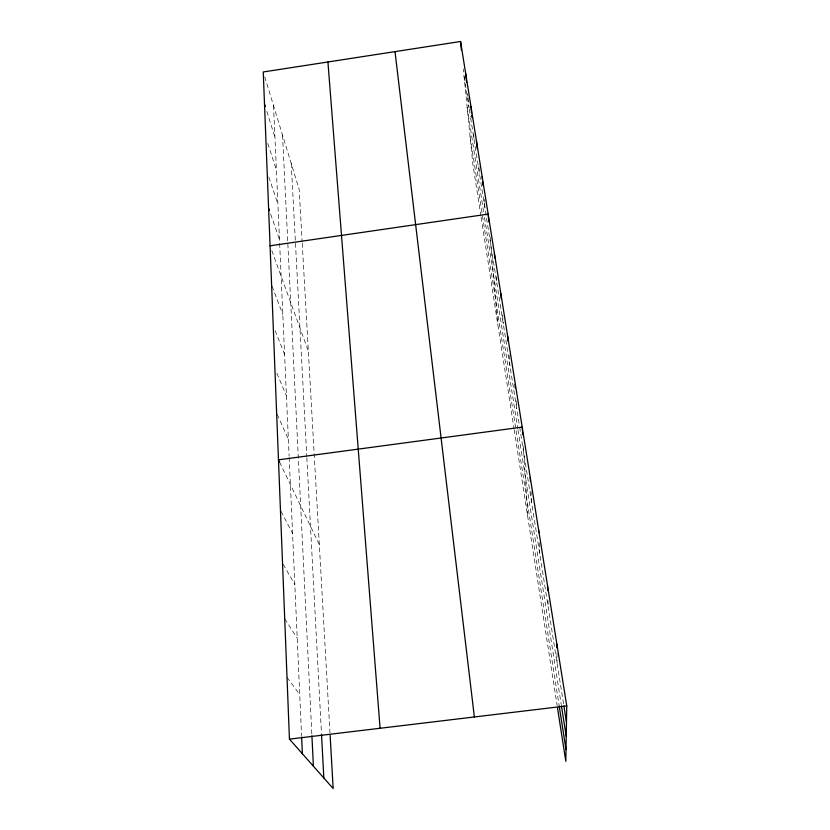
<?xml version="1.0" encoding="UTF-8"?>
<svg xmlns="http://www.w3.org/2000/svg" width="830" height="830" viewBox="0 0 830 830"><rect width="100%" height="100%" fill="white"/><g stroke="black" fill="none" stroke-linecap="round" stroke-linejoin="round"><path stroke-width="0.62" stroke-dasharray="4.15 3.11" d="M287.014 677.373L299.734 694.482M284.711 618.807L297.223 638.146M283.175 564.286L294.837 584.496M281.028 511.342L292.554 533.358M279.554 462.082L319.311 544.563M277.147 414.295L288.373 439.267M276.898 373.303L286.443 395.9M275.114 330.61L284.597 354.337M272.053 286.163L282.823 314.466M271.835 250.66L308.345 351.059M270.684 214.202L279.482 239.393M268.827 177.029L277.905 204.024M267.779 143.455L276.39 169.974M266.824 111.438L274.927 137.189M264.718 76.775L299.184 189.52L302.162 242.101M464.074 76.516L469.043 107.89M469.24 109.145L470.434 116.657M470.631 117.912L519.476 425.935M519.673 427.191L563.674 704.67M467.134 107.174L483.703 212.345M484.502 217.46L517.754 428.539M517.962 429.815L561.246 704.597M470.091 136.794L559.202 706.019M480.944 216.122L472.799 163.811L463.316 69.014M481.13 217.356L513.998 428.456M514.185 429.701L557.148 705.625M467.664 93.821L467.913 96.373M468.047 97.66L468.919 106.614M473.608 134.159L474.086 139.191M478.858 166.571L479.574 174.279M484.232 199.376L484.461 201.898M484.575 203.153L485.145 209.44M490.167 237.079L497.824 324.603M496.361 276.649L496.983 284.109M502.575 315.016L503.281 323.793M509.091 355.095L509.848 365.179M516.167 400.807L516.696 408.381M523.377 445.98L527.859 517.526M302.234 243.346L329.987 732.838M530.972 491.018L531.574 502.192M291.237 163.531L306.768 456.396M306.841 457.683L321.459 733.212M282.532 135.051L311.852 734.488M273.526 105.597L289.12 456.085M289.182 457.382L301.56 735.691M539.22 542.976L539.666 553.226M547.976 600.588L548.153 606.792M556.982 653.013L557.086 663.087"/><path stroke-width="1.25" d="M330.132 735.38L333.152 788.5L289.442 739.125L263.245 71.971L460.567 41.5L566.755 705.905L565.811 761.286L557.542 708.156M270.072 245.805L488.154 214.099L488.829 221.755M289.442 739.125L566.755 705.905M279.554 462.082L278.475 459.83L522.195 427.108L522.361 429.629M268.598 208.206L269.428 210.613M264.511 104.072L265.278 106.531M563.881 705.925L566.475 722.318M561.443 705.863L566.236 736.303M559.202 706.019L566.008 749.511M395.007 51.626L474.366 716.975M460.567 41.5L461.449 50.257M465.661 73.351L466.543 82.305M470.952 106.458L471.554 112.756M471.793 115.266L472.042 117.787M476.451 140.893L477.177 148.601M482.189 176.738L482.417 179.259M482.645 181.77L482.987 185.547M494.379 253.046L494.794 258.016M500.874 293.706L501.279 298.727M327.923 61.98L380.088 728.263M507.67 336.192L508.043 341.234M515.025 384.394L515.295 388.181M522.516 432.139L522.672 434.661M530.225 477.354L530.432 481.078M321.521 734.488L323.835 777.98M311.914 735.754L313.408 766.194M301.622 736.978L302.369 753.723M538.67 530.152L538.774 532.715M547.541 585.69L547.686 590.649M556.889 644.194L556.93 647.971"/></g></svg>
